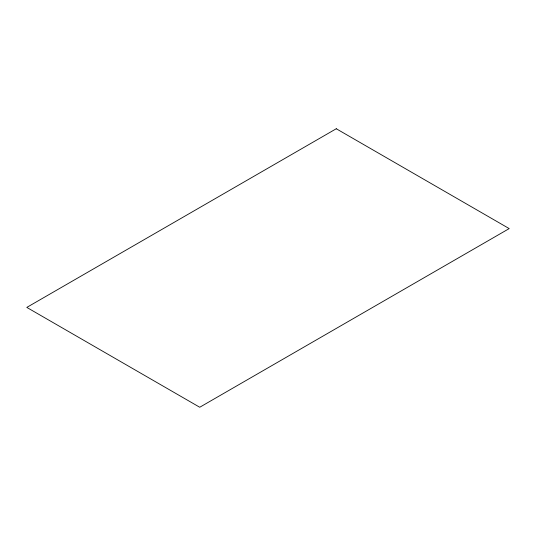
<?xml version="1.0" encoding="UTF-8"?>
<svg xmlns="http://www.w3.org/2000/svg" width="536" height="536" viewBox="0 0 536 536"><rect width="100%" height="100%" fill="white"/><g stroke="black" fill="none" stroke-linecap="round" stroke-linejoin="round"><path stroke-width="0.8" d="M336.266 128.747L26.8 307.409L199.734 407.253L509.2 228.591L336.266 128.747"/></g></svg>
